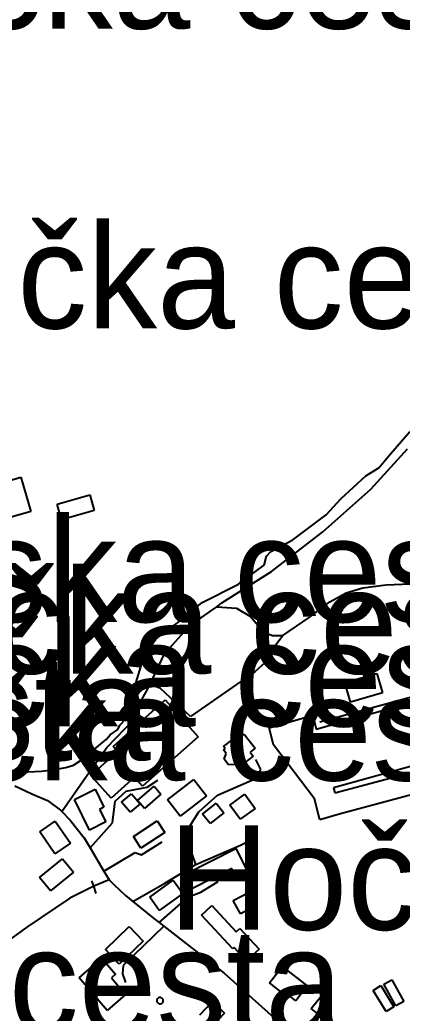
# Model space of a CAD drawing. Extents: x -8864 to 13231, y -7697 to 8949.
# Drawn here: x -3254 to -3027, y 2260 to 2850 of the extents above; entities that cross this region are included whole.
import ezdxf

# ---------------------------------------------------------------- set-up
doc = ezdxf.new("R2010")
doc.units = 0
for name, color, linetype in [('OSM_BUILDING_ALLOTMENT_HOUSE', 9, 'CONTINUOUS'), ('OSM_BUILDING_BARN', 9, 'CONTINUOUS'), ('OSM_BUILDING_FARM_AUXILIARY', 9, 'CONTINUOUS'), ('OSM_BUILDING_GARAGE', 9, 'CONTINUOUS'), ('OSM_BUILDING_HOUSE', 9, 'CONTINUOUS'), ('OSM_BUILDING_YES', 9, 'CONTINUOUS'), ('OSM_HIGHWAY_FOOTWAY', 8, 'CONTINUOUS'), ('OSM_HIGHWAY_RESIDENTIAL', 8, 'CONTINUOUS'), ('OSM_HIGHWAY_SERVICE', 8, 'CONTINUOUS'), ('OSM_HIGHWAY_TERTIARY', 8, 'CONTINUOUS'), ('OSM_HIGHWAY_TRACK', 8, 'CONTINUOUS'), ('OSM_LABELS', 8, 'CONTINUOUS'), ('OSM_LEISURE_SWIMMING_POOL', 3, 'CONTINUOUS'), ('OSM_WATERWAY_STREAM', 4, 'CONTINUOUS')]:
    doc.layers.add(name, color=color, linetype=linetype)

msp = doc.modelspace()

# ---------------------------------------------------------------- linework, layer by layer
at = {"layer": 'OSM_BUILDING_ALLOTMENT_HOUSE'}
for p, q in [((-3231.90694, 2562.275814), (-3212.504182, 2567.813322)), ((-3212.504182, 2567.813322), (-3209.862527, 2558.584143)), ((-3229.272943, 2553.046635), (-3231.90694, 2562.275814)), ((-3209.862527, 2558.584143), (-3229.272943, 2553.046635))]:
    msp.add_line(p, q, dxfattribs=at)
at = {"layer": 'OSM_BUILDING_BARN'}
for p, q in [((-3198.622097, 2418.57861), (-3167.67263, 2446.154952)), ((-3167.67263, 2446.154952), (-3148.239243, 2424.360747)), ((-3148.239243, 2424.360747), (-3181.164209, 2395.016406)), ((-3195.934501, 2415.565228), (-3198.622097, 2418.57861)), ((-3211.830368, 2401.387875), (-3195.934501, 2415.565228)), ((-3199.854869, 2387.966647), (-3211.830368, 2401.387875)), ((-3185.9345, 2400.376001), (-3199.854869, 2387.966647)), ((-3181.164209, 2395.016406), (-3185.9345, 2400.376001))]:
    msp.add_line(p, q, dxfattribs=at)
at = {"layer": 'OSM_BUILDING_FARM_AUXILIARY'}
for p, q in [((-3297.695615, 2565.266958), (-3253.445993, 2578.276764)), ((-3253.445993, 2578.276764), (-3247.496528, 2558.083765)), ((-3247.496528, 2558.083765), (-3278.782902, 2548.876826))]:
    msp.add_line(p, q, dxfattribs=at)
at = {"layer": 'OSM_BUILDING_GARAGE'}
for p, q in [((-3081.110599, 2263.050267), (-3075.207076, 2270.389132)), ((-3075.207076, 2270.389132), (-3071.324993, 2267.275674)), ((-3071.324993, 2267.275674), (-3077.228516, 2259.936809)), ((-3077.228516, 2259.936809), (-3081.110599, 2263.050267))]:
    msp.add_line(p, q, dxfattribs=at)
at = {"layer": 'OSM_BUILDING_HOUSE'}
for p, q in [((-3166.393916, 2386.832459), (-3150.781357, 2398.941586)), ((-3150.781357, 2398.941586), (-3143.269871, 2389.278747)), ((-3221.646602, 2387.065968), (-3209.341853, 2393.148331)), ((-3209.341853, 2393.148331), (-3204.058545, 2382.462498)), ((-3212.703263, 2368.974554), (-3221.646602, 2387.065968)), ((-3143.269871, 2389.278747), (-3158.88243, 2377.1585)), ((-3129.288246, 2383.73012), (-3120.367877, 2390.212785)), ((-3120.367877, 2390.212785), (-3114.257616, 2381.828687)), ((-3204.058545, 2382.462498), (-3206.654257, 2381.183757)), ((-3206.654257, 2381.183757), (-3202.994226, 2373.767055)), ((-3158.88243, 2377.1585), (-3166.393916, 2386.832459)), ((-3123.177985, 2375.346023), (-3129.288246, 2383.73012)), ((-3114.257616, 2381.828687), (-3123.177985, 2375.346023)), ((-3242.205563, 2367.96268), (-3232.932974, 2374.31191)), ((-3232.932974, 2374.31191), (-3223.997292, 2361.268745)), ((-3202.994226, 2373.767055), (-3212.703263, 2368.974554)), ((-3233.277538, 2354.919515), (-3242.205563, 2367.96268)), ((-3223.997292, 2361.268745), (-3233.277538, 2354.919515)), ((-3242.381673, 2340.842237), (-3228.691013, 2351.983969)), ((-3228.691013, 2351.983969), (-3222.167276, 2343.966815)), ((-3235.850279, 2332.836203), (-3242.381673, 2340.842237)), ((-3222.167276, 2343.966815), (-3235.850279, 2332.836203)), ((-3176.860992, 2329.088933), (-3162.894681, 2339.152074)), ((-3162.894681, 2339.152074), (-3157.259152, 2331.323952)), ((-3171.225463, 2321.27193), (-3176.860992, 2329.088933)), ((-3157.259152, 2331.323952), (-3171.225463, 2321.27193)), ((-3146.194833, 2318.525415), (-3140.107543, 2324.185237)), ((-3140.107543, 2324.185237), (-3125.6665, 2308.651306)), ((-3127.573085, 2298.48809), (-3146.194833, 2318.525415)), ((-3203.216279, 2298.04331), (-3189.043229, 2311.698047)), ((-3189.043229, 2311.698047), (-3180.789017, 2303.136038)), ((-3125.6665, 2308.651306), (-3123.522548, 2310.630576)), ((-3123.522548, 2310.630576), (-3111.960526, 2298.198983)), ((-3180.789017, 2303.136038), (-3194.954409, 2289.481301)), ((-3126.77676, 2299.233096), (-3127.573085, 2298.48809)), ((-3119.395442, 2291.282658), (-3126.77676, 2299.233096)), ((-3194.954409, 2289.481301), (-3203.216279, 2298.04331)), ((-3111.960526, 2298.198983), (-3119.395442, 2291.282658)), ((-3105.873236, 2278.228374), (-3098.369406, 2287.935691)), ((-3098.369406, 2287.935691), (-3083.476602, 2276.438136)), ((-3098.254552, 2272.346162), (-3105.873236, 2278.228374)), ((-3083.476602, 2276.438136), (-3090.237706, 2267.687095)), ((-3097.511826, 2273.302439), (-3098.254552, 2272.346162)), ((-3090.237706, 2267.687095), (-3097.511826, 2273.302439)), ((-3147.144297, 2259.2474), (-3139.648125, 2267.153359)), ((-3139.648125, 2267.153359), (-3132.519487, 2260.392708)), ((-3132.519487, 2260.392708), (-3140.015659, 2252.486749))]:
    msp.add_line(p, q, dxfattribs=at)
at = {"layer": 'OSM_BUILDING_YES'}
for p, q in [((-3078.024841, 2428.775185), (-2973.675671, 2458.26408)), ((-3061.02637, 2456.5072), (-3042.136628, 2461.944632)), ((-3042.136628, 2461.944632), (-3038.782876, 2450.302523)), ((-3057.672618, 2444.865091), (-3061.02637, 2456.5072)), ((-3038.782876, 2450.302523), (-3057.672618, 2444.865091)), ((-3105.972776, 2429.575789), (-3080.092222, 2437.059207)), ((-3080.092222, 2437.059207), (-3078.024841, 2428.775185)), ((-3103.484261, 2419.579365), (-3105.972776, 2429.575789)), ((-3133.040161, 2418.645327), (-3127.412289, 2422.993049)), ((-3128.254555, 2424.082759), (-3125.214739, 2426.428972)), ((-3127.412289, 2422.993049), (-3128.254555, 2424.082759)), ((-3125.214739, 2426.428972), (-3123.361752, 2424.038281)), ((-3123.361752, 2424.038281), (-3120.86558, 2425.961954)), ((-3120.86558, 2425.961954), (-3114.303558, 2417.477781)), ((-2963.645042, 2422.792898), (-3067.879357, 2394.03789)), ((-3133.11673, 2416.499265), (-3132.029441, 2417.344347)), ((-3131.485796, 2414.375442), (-3133.11673, 2416.499265)), ((-3132.029441, 2417.344347), (-3133.040161, 2418.645327)), ((-3114.303558, 2417.477781), (-3117.274462, 2415.187165)), ((-3079.027903, 2387.488509), (-3103.484261, 2419.579365)), ((-3132.657312, 2410.939519), (-3131.485796, 2414.375442)), ((-3130.115198, 2407.648149), (-3132.657312, 2410.939519)), ((-3115.505702, 2412.89655), (-3123.269868, 2406.892024)), ((-3117.274462, 2415.187165), (-3115.505702, 2412.89655)), ((-3126.485795, 2407.926136), (-3130.115198, 2407.648149)), ((-3125.038628, 2409.182639), (-3126.485795, 2407.926136)), ((-3123.269868, 2406.892024), (-3125.038628, 2409.182639)), ((-3067.067718, 2391.024508), (-2997.940605, 2409.60518)), ((-3184.14277, 2386.554472), (-3174.349507, 2394.92745)), ((-3174.349507, 2394.92745), (-3170.29897, 2390.190546)), ((-3067.879357, 2394.03789), (-3067.067718, 2391.024508)), ((-2994.609824, 2397.218065), (-3063.736937, 2378.637393)), ((-3193.629754, 2385.553717), (-3187.818114, 2390.513011)), ((-3187.818114, 2390.513011), (-3182.664975, 2384.497365)), ((-3170.29897, 2390.190546), (-3180.092233, 2381.817568)), ((-3075.873232, 2375.079155), (-3079.027903, 2387.488509)), ((-3188.476614, 2379.526952), (-3193.629754, 2385.553717)), ((-3182.664975, 2384.497365), (-3188.476614, 2379.526952)), ((-3180.092233, 2381.817568), (-3184.14277, 2386.554472)), ((-3145.54399, 2378.370525), (-3137.427604, 2384.83095)), ((-3137.427604, 2384.83095), (-3132.971248, 2379.237845)), ((-3141.079978, 2372.77742), (-3145.54399, 2378.370525)), ((-3132.971248, 2379.237845), (-3141.079978, 2372.77742)), ((-3063.736937, 2378.637393), (-3075.873232, 2375.079155)), ((-3186.608313, 2365.160568), (-3172.458235, 2374.389747)), ((-3172.458235, 2374.389747), (-3167.932967, 2367.462303)), ((-3182.083045, 2358.222004), (-3186.608313, 2365.160568)), ((-3167.932967, 2367.462303), (-3182.083045, 2358.222004)), ((-3155.811985, 2342.75479), (-3125.827296, 2357.944017)), ((-3125.827296, 2357.944017), (-3119.150419, 2344.778538)), ((-3128.239241, 2346.135116), (-3151.539397, 2334.326215)), ((-3125.834953, 2341.398212), (-3128.239241, 2346.135116)), ((-3151.539397, 2334.326215), (-3155.811985, 2342.75479)), ((-3119.150419, 2344.778538), (-3125.834953, 2341.398212)), ((-3127.343376, 2327.098544), (-3118.292839, 2332.002241)), ((-3118.292839, 2332.002241), (-3113.989622, 2324.062923)), ((-3123.047816, 2319.159227), (-3127.343376, 2327.098544)), ((-3113.989622, 2324.062923), (-3123.047816, 2319.159227)), ((-3218.836495, 2281.286235), (-3207.833431, 2290.760042)), ((-3207.833431, 2290.760042), (-3206.838025, 2289.603615)), ((-3206.838025, 2289.603615), (-3204.303568, 2291.783036)), ((-3204.303568, 2291.783036), (-3197.121331, 2283.454536)), ((-3202.197902, 2261.982795), (-3218.836495, 2281.286235)), ((-3197.121331, 2283.454536), (-3199.655788, 2281.275115)), ((-3199.655788, 2281.275115), (-3191.202495, 2271.456603)), ((-3044.364806, 2273.858413), (-3039.816567, 2276.660526)), ((-3039.816567, 2276.660526), (-3032.090685, 2264.139977)), ((-3037.96358, 2277.427771), (-3033.300486, 2280.040851)), ((-3030.76603, 2264.595876), (-3037.96358, 2277.427771)), ((-3033.300486, 2280.040851), (-3026.102936, 2267.208957)), ((-3191.202495, 2271.456603), (-3202.197902, 2261.982795)), ((-3036.646582, 2261.337865), (-3044.364806, 2273.858413)), ((-3032.090685, 2264.139977), (-3036.646582, 2261.337865)), ((-3026.102936, 2267.208957), (-3030.76603, 2264.595876))]:
    msp.add_line(p, q, dxfattribs=at)
at = {"layer": 'OSM_HIGHWAY_FOOTWAY'}
for p, q in [((-3210.161149, 2335.604956), (-3211.279067, 2338.840729)), ((-3208.660383, 2331.268354), (-3210.161149, 2335.604956))]:
    msp.add_line(p, q, dxfattribs=at)
at = {"layer": 'OSM_HIGHWAY_RESIDENTIAL'}
for p, q in [((-3210.161149, 2335.604956), (-3224.410768, 2328.644154)), ((-3201.041699, 2339.341106), (-3210.161149, 2335.604956)), ((-3224.410768, 2328.644154), (-3249.877846, 2311.308865)), ((-3249.877846, 2311.308865), (-3296.669581, 2277.372173))]:
    msp.add_line(p, q, dxfattribs=at)
at = {"layer": 'OSM_HIGHWAY_SERVICE'}
for p, q in [((-2987.940604, 2456.907502), (-3075.988087, 2433.04507)), ((-3111.04169, 2404.846037), (-3113.859454, 2410.761607)), ((-3113.59146, 2399.842265), (-3111.04169, 2404.846037)), ((-3136.608308, 2389.745766), (-3113.59146, 2399.842265)), ((-3190.903873, 2391.991904), (-3178.468956, 2394.338116)), ((-3178.468956, 2394.338116), (-3172.06773, 2398.485687)), ((-3197.396982, 2386.054094), (-3190.903873, 2391.991904)), ((-3147.802796, 2379.827179), (-3136.608308, 2389.745766)), ((-3199.02026, 2373.166602), (-3197.396982, 2386.054094)), ((-3155.811985, 2366.917448), (-3147.802796, 2379.827179)), ((-3212.343385, 2358.511111), (-3199.02026, 2373.166602)), ((-3149.533271, 2348.470209), (-3155.811985, 2366.917448)), ((-3123.124386, 2359.923287), (-3116.087632, 2363.437046)), ((-3116.087632, 2363.437046), (-3114.196361, 2365.872215)), ((-3181.707853, 2354.241226), (-3169.449047, 2361.902556)), ((-3149.533271, 2348.470209), (-3123.124386, 2359.923287)), ((-3204.119801, 2344.567267), (-3185.498053, 2355.597804)), ((-3185.498053, 2355.597804), (-3181.707853, 2354.241226)), ((-3168.00188, 2337.439672), (-3149.533271, 2348.470209)), ((-3186.922249, 2326.609287), (-3168.00188, 2337.439672)), ((-3146.646594, 2332.169033), (-3136.370942, 2338.473785)), ((-3171.248434, 2314.066499), (-3153.859458, 2329.289084)), ((-3153.859458, 2329.289084), (-3146.646594, 2332.169033)), ((-3168.499583, 2311.931556), (-3192.619034, 2288.647339)), ((-3192.619034, 2288.647339), (-3193.070795, 2283.599089)), ((-3193.070795, 2283.599089), (-3191.26375, 2278.561959))]:
    msp.add_line(p, q, dxfattribs=at)
at = {"layer": 'OSM_HIGHWAY_TERTIARY'}
for p, q in [((-3256.968199, 2395.216556), (-3246.883971, 2390.435175)), ((-3246.883971, 2390.435175), (-3237.580754, 2386.454396)), ((-3237.580754, 2386.454396), (-3229.854873, 2380.694499)), ((-3229.854873, 2380.694499), (-3229.119804, 2379.960612)), ((-3229.119804, 2379.960612), (-3224.027919, 2374.823407)), ((-3224.027919, 2374.823407), (-3215.888562, 2364.271008)), ((-3215.888562, 2364.271008), (-3212.343385, 2358.511111)), ((-3212.343385, 2358.511111), (-3204.119801, 2344.567267)), ((-3204.119801, 2344.567267), (-3201.041699, 2339.341106)), ((-3201.041699, 2339.341106), (-3197.917656, 2336.450038)), ((-3197.917656, 2336.450038), (-3191.248436, 2330.089688)), ((-3191.248436, 2330.089688), (-3186.922249, 2326.609287)), ((-3186.922249, 2326.609287), (-3174.403105, 2316.535026)), ((-3174.403105, 2316.535026), (-3171.248434, 2314.066499)), ((-3171.248434, 2314.066499), (-3168.499583, 2311.931556)), ((-3168.499583, 2311.931556), (-3132.818108, 2284.099466)), ((-3132.818108, 2284.099466), (-3051.891606, 2212.078512))]:
    msp.add_line(p, q, dxfattribs=at)
at = {"layer": 'OSM_HIGHWAY_TRACK'}
for p, q in [((-3045.697119, 2571.293723), (-3023.966642, 2595.267349)), ((-3074.089159, 2545.885682), (-3045.697119, 2571.293723)), ((-3104.640464, 2522.379074), (-3074.089159, 2545.885682)), ((-3134.027909, 2503.787283), (-3104.640464, 2522.379074)), ((-3060.298958, 2509.669494), (-3050.46741, 2512.738474)), ((-3050.46741, 2512.738474), (-3036.501099, 2514.439757)), ((-3036.501099, 2514.439757), (-3012.167253, 2515.518348)), ((-3070.076907, 2504.354377), (-3060.298958, 2509.669494)), ((-3153.354098, 2490.099187), (-3137.167267, 2501.507787)), ((-3137.167267, 2501.507787), (-3134.027909, 2503.787283)), ((-3137.167267, 2501.507787), (-3125.467419, 2500.662705)), ((-3125.467419, 2500.662705), (-3117.174921, 2495.614456)), ((-3082.197888, 2495.0696), (-3070.076907, 2504.354377)), ((-3117.174921, 2495.614456), (-3109.150418, 2486.329679)), ((-3097.841076, 2484.417127), (-3082.197888, 2495.0696)), ((-3168.147362, 2473.442187), (-3153.354098, 2490.099187)), ((-3109.150418, 2486.329679), (-3107.58074, 2479.902613)), ((-3109.150418, 2486.329679), (-3104.104476, 2484.439366)), ((-3107.167263, 2472.363596), (-3097.841076, 2484.417127)), ((-3104.104476, 2484.439366), (-3097.841076, 2484.417127)), ((-3107.58074, 2479.902613), (-3107.167263, 2472.363596)), ((-3176.677225, 2455.473087), (-3168.147362, 2473.442187)), ((-3107.167263, 2472.363596), (-3108.606773, 2468.138189)), ((-3108.606773, 2468.138189), (-3114.380128, 2463.08994)), ((-3114.380128, 2463.08994), (-3152.687942, 2436.414277)), ((-3183.032509, 2443.886576), (-3177.733887, 2453.260308)), ((-3177.733887, 2453.260308), (-3176.677225, 2455.473087)), ((-3170.444453, 2452.904484), (-3176.677225, 2455.473087)), ((-3152.687942, 2436.414277), (-3170.444453, 2452.904484)), ((-3186.432203, 2434.57956), (-3183.032509, 2443.886576)), ((-3202.32807, 2417.944799), (-3186.432203, 2434.57956)), ((-3215.099894, 2400.220328), (-3202.32807, 2417.944799)), ((-3229.119804, 2379.960612), (-3215.099894, 2400.220328))]:
    msp.add_line(p, q, dxfattribs=at)
at = {"layer": 'OSM_LEISURE_SWIMMING_POOL'}
for p, q in [((-3171.776765, 2269.355019), (-3172.328067, 2268.843522)), ((-3171.072324, 2269.610767), (-3171.776765, 2269.355019)), ((-3170.321941, 2269.588528), (-3171.072324, 2269.610767)), ((-3169.640471, 2269.277182), (-3170.321941, 2269.588528)), ((-3169.127454, 2268.732327), (-3169.640471, 2269.277182)), ((-3172.642003, 2268.154114), (-3172.664973, 2267.409108)), ((-3172.664973, 2267.409108), (-3172.404637, 2266.70858)), ((-3172.328067, 2268.843522), (-3172.642003, 2268.154114)), ((-3172.404637, 2266.70858), (-3171.89162, 2266.152605)), ((-3171.89162, 2266.152605), (-3171.210149, 2265.841259)), ((-3171.210149, 2265.841259), (-3170.459766, 2265.81902)), ((-3170.459766, 2265.81902), (-3169.755325, 2266.074769)), ((-3169.755325, 2266.074769), (-3169.204024, 2266.586265)), ((-3169.204024, 2266.586265), (-3168.890088, 2267.275674)), ((-3168.867117, 2268.02068), (-3169.127454, 2268.732327)), ((-3168.890088, 2267.275674), (-3168.867117, 2268.02068))]:
    msp.add_line(p, q, dxfattribs=at)
at = {"layer": 'OSM_WATERWAY_STREAM'}
for p, q in [((-3034.939078, 2590.986344), (-3022.611358, 2605.430565)), ((-3040.834944, 2583.903227), (-3034.939078, 2590.986344)), ((-3048.683337, 2579.132965), (-3040.834944, 2583.903227)), ((-3063.369402, 2565.756215), (-3048.683337, 2579.132965)), ((-3072.151946, 2555.959942), (-3063.369402, 2565.756215)), ((-3092.029436, 2541.226615), (-3072.151946, 2555.959942)), ((-3104.946742, 2534.332529), (-3092.029436, 2541.226615)), ((-3109.073849, 2526.137463), (-3107.542455, 2531.497058)), ((-3107.542455, 2531.497058), (-3104.946742, 2534.332529)), ((-3124.173391, 2514.873417), (-3112.611368, 2523.546621)), ((-3112.611368, 2523.546621), (-3109.073849, 2526.137463)), ((-3145.87324, 2504.087509), (-3124.173391, 2514.873417)), ((-3161.386259, 2491.233376), (-3145.87324, 2504.087509)), ((-3173.300502, 2482.337781), (-3166.516428, 2487.875289)), ((-3166.516428, 2487.875289), (-3161.386259, 2491.233376)), ((-3179.962065, 2472.897332), (-3173.300502, 2482.337781)), ((-3188.514899, 2445.131959), (-3179.962065, 2472.897332)), ((-3189.985037, 2438.649295), (-3189.21934, 2443.36396)), ((-3189.21934, 2443.36396), (-3188.514899, 2445.131959)), ((-3194.586875, 2431.165876), (-3190.9881, 2434.879787)), ((-3190.9881, 2436.825698), (-3189.985037, 2438.649295)), ((-3190.9881, 2434.879787), (-3190.9881, 2436.825698)), ((-3200.367886, 2425.561652), (-3195.827304, 2428.575034)), ((-3195.827304, 2428.575034), (-3194.586875, 2431.165876)), ((-3217.649664, 2410.350186), (-3202.664977, 2422.792898)), ((-3202.664977, 2422.792898), (-3200.367886, 2425.561652)), ((-3261.585351, 2404.99059), (-3253.208627, 2403.222591)), ((-3241.118273, 2403.867522), (-3233.338793, 2404.99059)), ((-3233.338793, 2404.99059), (-3226.792085, 2405.991345)), ((-3226.792085, 2405.991345), (-3222.067735, 2407.40352)), ((-3222.067735, 2407.40352), (-3217.649664, 2410.350186)), ((-3253.208627, 2403.222591), (-3241.118273, 2403.867522))]:
    msp.add_line(p, q, dxfattribs=at)

# ---------------------------------------------------------------- texts
at = {"layer": 'OSM_LABELS'}
for s, p in [('Hočka cesta', (-3387.901573, 2844.479561)), ('Hočka cesta', (-3361.547912, 2666.602699)), ('Pivolska cesta', (-3458.951463, 2492.389504)), ('Hočka cesta', (-3375.554426, 2461.772366)), ('Hočka cesta', (-3384.82809, 2430.493147)), ('Pivolska cesta', (-3706.559894, 2410.320482)), ('Hočka cesta', (-3390.883774, 2398.381114)), ('Hočka cesta', (-3165.738098, 2309.777557)), ('Stara cesta', (-3481.895869, 2248.352732))]:
    msp.add_text(s, height=62.042552, dxfattribs=at).set_placement(p)

doc.saveas('drawing.dxf')
